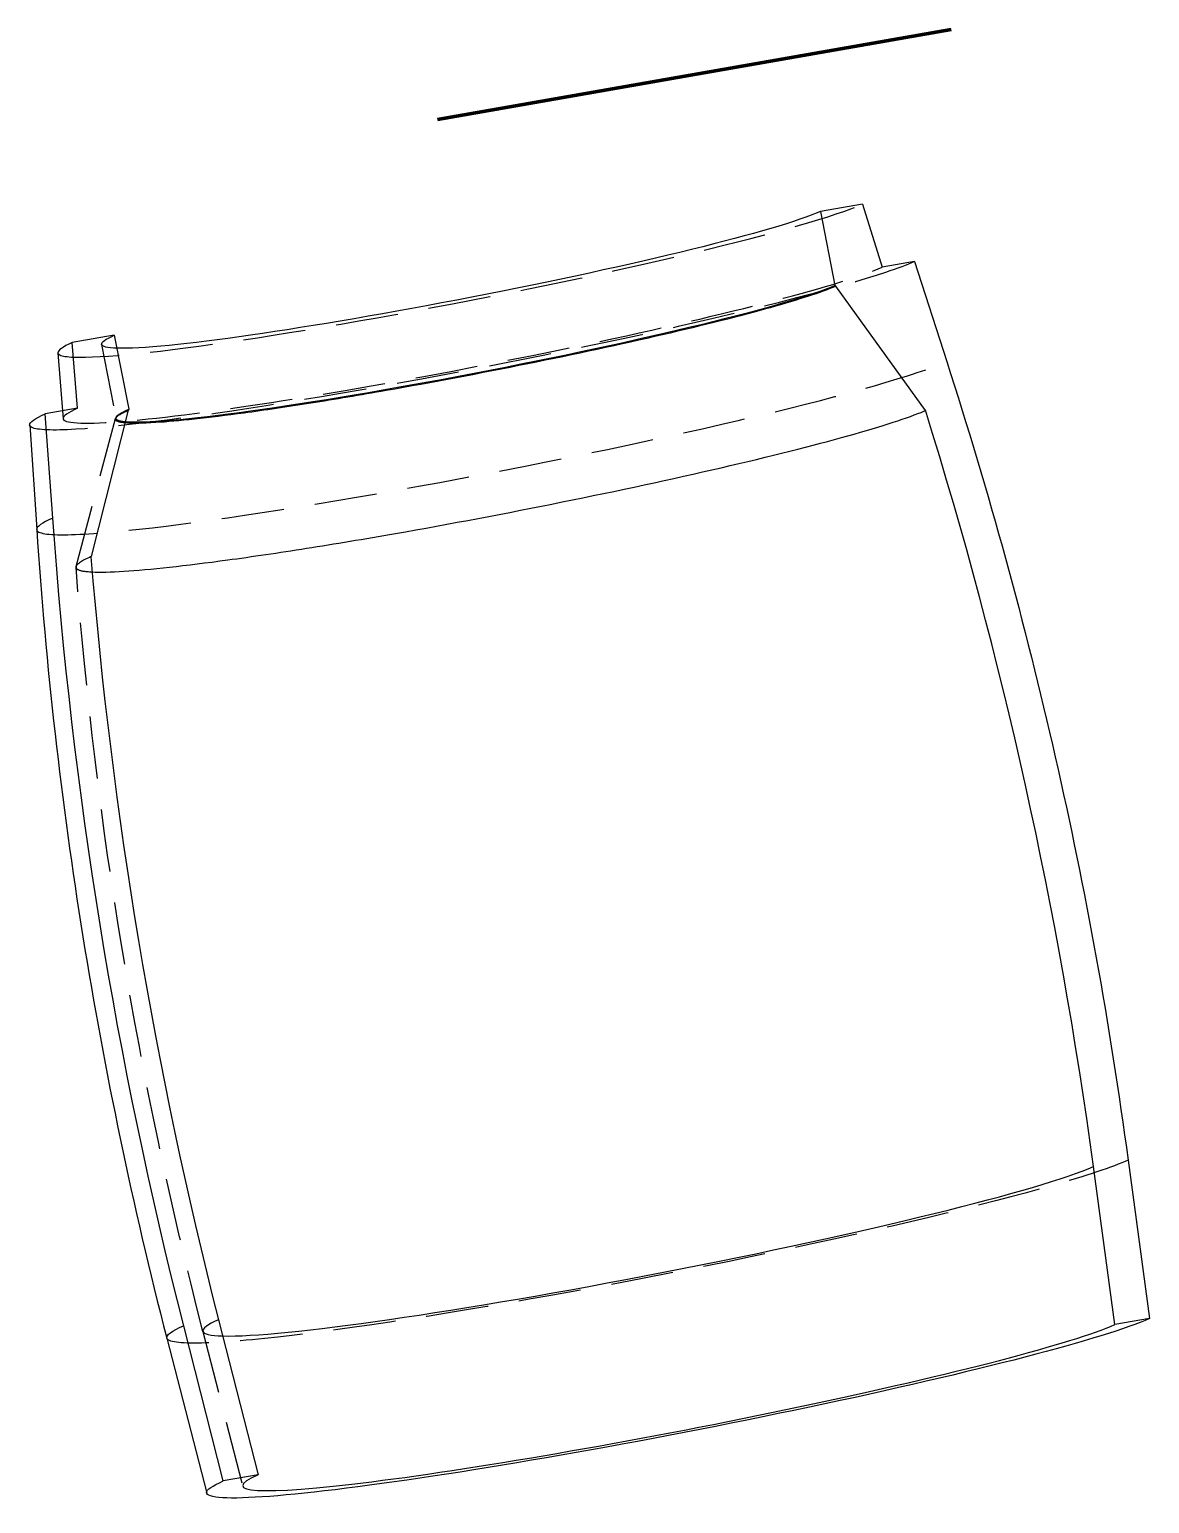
# Model space of a CAD drawing. Header units: millimetres. Extents: x 98 to 212, y -226 to -76.
import ezdxf

# ---------------------------------------------------------------- set-up
doc = ezdxf.new("R2010")
doc.units = ezdxf.units.MM
doc.linetypes.add('HIDDEN', pattern=[9.525, 6.35, -3.175])
doc.layers.get('0').update_dxf_attribs({"color": 253, "lineweight": 70, "true_color": 0x8faf8f})
doc.layers.add('Hidden', color=98, linetype='HIDDEN', lineweight=70, true_color=0x054805)

msp = doc.modelspace()

# ---------------------------------------------------------------- linework, layer by layer
msp.add_line((139.41, -85.16), (191.53, -76.02))
at = {"color": 98, "lineweight": -3, "true_color": 0x054805}
for p, q in [((182.52, -93.74), (178.25, -94.49)), ((182.52, -93.74), (184.52, -100.15)), ((178.25, -94.49), (179.71, -102)), ((187.79, -99.57), (184.52, -100.15)), ((187.79, -99.57), (191.07, -109.71)), ((179.81, -102.07), (179.71, -102)), ((188.91, -114.67), (179.81, -102.07)), ((106.63, -107.04), (102.36, -107.79)), ((106.63, -107.04), (108.1, -114.56)), ((100.92, -108.82), (101.38, -114.72)), ((102.91, -114.45), (102.36, -107.79)), ((102.91, -114.45), (99.63, -115.03)), ((100.39, -125.61), (99.63, -115.03)), ((108.03, -114.66), (104.27, -129.51)), ((108.1, -114.56), (108.03, -114.66)), ((98.05, -116.15), (98.76, -126.76)), ((208.1, -207.43), (205.94, -191.39)), ((209.46, -190.74), (211.63, -206.81)), ((117.69, -223.28), (113.67, -207.54)), ((117.2, -206.95), (121.22, -222.67)), ((211.63, -206.81), (208.1, -207.43)), ((111.95, -208.8), (116.01, -224.52)), ((121.22, -222.67), (117.69, -223.28))]:
    msp.add_line(p, q, dxfattribs=at)
at = {"color": 98, "lineweight": -3, "true_color": 0x054805, "extrusion": (5.71393e-17, -3.0295e-18, -1)}
for centre, major_axis, start_param, end_param in [((142.44, -100.77), (-37.09, -7.21), 3.418373, 6.006414), ((143.9, -108.28), (-37.09, -7.21), 3.418373, 6.072462), ((143.71, -107.3), (-45.66, -8.88), 0.008205, 0.276781), ((161.57, -199.14), (-49.62, -9.65), 6.279277, 6.559966), ((164.66, -215.05), (-48.66, -9.46), 3.418373, 6.559966)]:
    msp.add_ellipse(centre, major_axis=major_axis, ratio=0.064955, start_param=start_param, end_param=end_param, dxfattribs=at)
at = {"color": 98, "lineweight": -3, "true_color": 0x054805}
for centre, major_axis, ratio, start_param, end_param in [((142.44, -100.77), (41.52, 8.07), 0.064955, 2.864812, 3.134128), ((-224.88, -239.52), (-182.18, 411.47), 0.959909, 4.418391, 4.59354), ((145.73, -117.66), (46.97, 9.13), 0.064955, 2.864812, 3.133388), ((537.72, -105.82), (-182.18, 411.47), 0.959909, 1.221947, 1.397095), ((161.57, -199.17), (45.96, 8.93), 0.064955, 3.42589, 6.006405), ((164.66, -215.05), (45, 8.75), 0.064955, 2.864812, 6.006405)]:
    msp.add_ellipse(centre, major_axis=major_axis, ratio=ratio, start_param=start_param, end_param=end_param, dxfattribs=at)
at = {"color": 98, "lineweight": -3, "true_color": 0x054805, "extrusion": (6.35815e-17, -2.20408e-18, -1)}
for centre, start_param, end_param in [((-221.36, -238.87), 4.821182, 5.006387), ((534.19, -106.41), 1.744497, 1.929701)]:
    msp.add_ellipse(centre, major_axis=(182.18, -411.47), ratio=0.959909, start_param=start_param, end_param=end_param, dxfattribs=at)
at = {"color": 98, "lineweight": -3, "true_color": 0x054805}
for points, knots in [([(179.81, -102.07), (179.77, -102.09), (179.72, -102.11), (179.68, -102.13), (178.37, -102.69), (176.1, -103.43), (173.14, -104.26), (170.17, -105.09), (166.4, -106.04), (162.22, -107), (158.05, -107.97), (153.32, -108.99), (148.56, -109.95), (143.81, -110.91), (138.84, -111.85), (134.21, -112.66)], [-0.03310207, -0.03310207, -0.03310207, -0.03310207, -0.03282395, -0.03282395, -0.03282395, -0.02461797, -0.02461797, -0.02461797, -0.01641198, -0.01641198, -0.01641198, -0.00820599, -0.00820599, -0.00820599, 0, 0, 0, 0]), ([(134.21, -112.66), (131.57, -113.13), (129, -113.56), (124.16, -114.32), (121.87, -114.66), (116.15, -115.44), (113.05, -115.77), (109.46, -116), (108.4, -116.01), (107.7, -115.94)], [-0.132442, -0.132442, -0.132442, -0.132442, -0.12776591, -0.12776591, -0.12308983, -0.12308983, -0.11488384, -0.11488384, -0.10966683, -0.10966683, -0.10966683, -0.10966683]), ([(135.14, -127.16), (140.6, -126.2), (146.45, -125.1), (157.68, -122.83), (163.25, -121.63), (173.09, -119.35), (177.55, -118.23), (184.54, -116.27), (187.21, -115.41), (188.81, -114.72), (188.86, -114.69), (188.91, -114.67)], [0, 0, 0, 0, 0.00820599, 0.00820599, 0.01641198, 0.01641198, 0.02461797, 0.02461797, 0.03282395, 0.03282395, 0.03310207, 0.03310207, 0.03310207, 0.03310207]), ([(98.76, -126.76), (99.68, -140.6), (101.25, -154.39), (105.65, -181.78), (108.49, -195.36), (111.95, -208.8)], [0, 0, 0, 0, 0.04167947, 0.04167947, 0.08335929, 0.08335929, 0.08335929, 0.08335929]), ([(104.38, -131.06), (105.19, -131.1), (106.27, -131.07), (110.19, -130.83), (113.84, -130.43), (120.59, -129.51), (123.29, -129.11), (128.99, -128.21), (132.03, -127.71), (135.14, -127.16)], [0.11065084, 0.11065084, 0.11065084, 0.11065084, 0.11488384, 0.11488384, 0.12308983, 0.12308983, 0.12776591, 0.12776591, 0.132442, 0.132442, 0.132442, 0.132442])]:
    msp.add_open_spline(points, degree=3, knots=knots, dxfattribs=at)
at = {"layer": 'Hidden', "lineweight": -3}
for p, q in [((105.35, -107.98), (106.81, -115.49)), ((101.38, -114.72), (101.44, -115.5)), ((102.75, -130.52), (106.75, -115.51)), ((106.86, -115.32), (106.79, -115.42)), ((115.62, -208.12), (119.66, -223.81))]:
    msp.add_line(p, q, dxfattribs=at)
for centre, major_axis, start_param, end_param in [((142.44, -100.77), (41.52, 8.07), 3.134128, 6.006405), ((143.71, -107.3), (42.27, 8.22), 2.864812, 6.006405), ((145.73, -117.66), (46.97, 9.13), 3.133388, 6.006405), ((161.57, -199.17), (45.96, 8.93), 2.864812, 3.42589)]:
    msp.add_ellipse(centre, major_axis=major_axis, ratio=0.064955, start_param=start_param, end_param=end_param, dxfattribs=at)
at = {"layer": 'Hidden', "lineweight": -3, "extrusion": (5.71393e-17, -3.0295e-18, -1)}
for centre, major_axis, start_param, end_param in [((143.71, -107.3), (-45.66, -8.88), 3.418373, 6.29139), ((142.44, -100.77), (-37.09, -7.21), 6.006414, 6.559966), ((143.9, -108.28), (-37.09, -7.21), 6.072462, 6.559966), ((161.57, -199.14), (-49.62, -9.65), 3.418373, 6.279277)]:
    msp.add_ellipse(centre, major_axis=major_axis, ratio=0.064955, start_param=start_param, end_param=end_param, dxfattribs=at)
at = {"layer": 'Hidden', "lineweight": -3}
for points in [[(106.79, -115.42), (106.94, -115.21), (107.35, -114.96), (108.03, -114.66)], [(106.75, -115.51), (106.75, -115.48), (106.77, -115.45), (106.79, -115.42)], [(104.27, -129.51), (103.34, -129.92), (102.83, -130.26), (102.75, -130.52)], [(102.75, -130.52), (102.75, -130.55), (102.74, -130.57), (102.75, -130.59)]]:
    msp.add_open_spline(points, degree=3, dxfattribs=at)
for points, knots in [([(107.7, -115.94), (107.3, -115.9), (107.03, -115.84), (106.76, -115.68), (106.72, -115.61), (106.75, -115.51)], [-0.109666833, -0.109666833, -0.109666833, -0.109666833, -0.106677853, -0.106677853, -0.104465056, -0.104465056, -0.104465056, -0.104465056]), ([(102.75, -130.59), (102.75, -130.67), (102.81, -130.74), (103.14, -130.94), (103.64, -131.02), (104.38, -131.06)], [0.104972053, 0.104972053, 0.104972053, 0.104972053, 0.106677853, 0.106677853, 0.110650843, 0.110650843, 0.110650843, 0.110650843]), ([(115.62, -208.12), (112.33, -195.36), (109.6, -182.47), (105.32, -156.59), (103.75, -143.62), (102.75, -130.59)], [0, 0, 0, 0, 0.03957713, 0.03957713, 0.07883185, 0.07883185, 0.07883185, 0.07883185])]:
    msp.add_open_spline(points, degree=3, knots=knots, dxfattribs=at)

doc.saveas('drawing.dxf')
